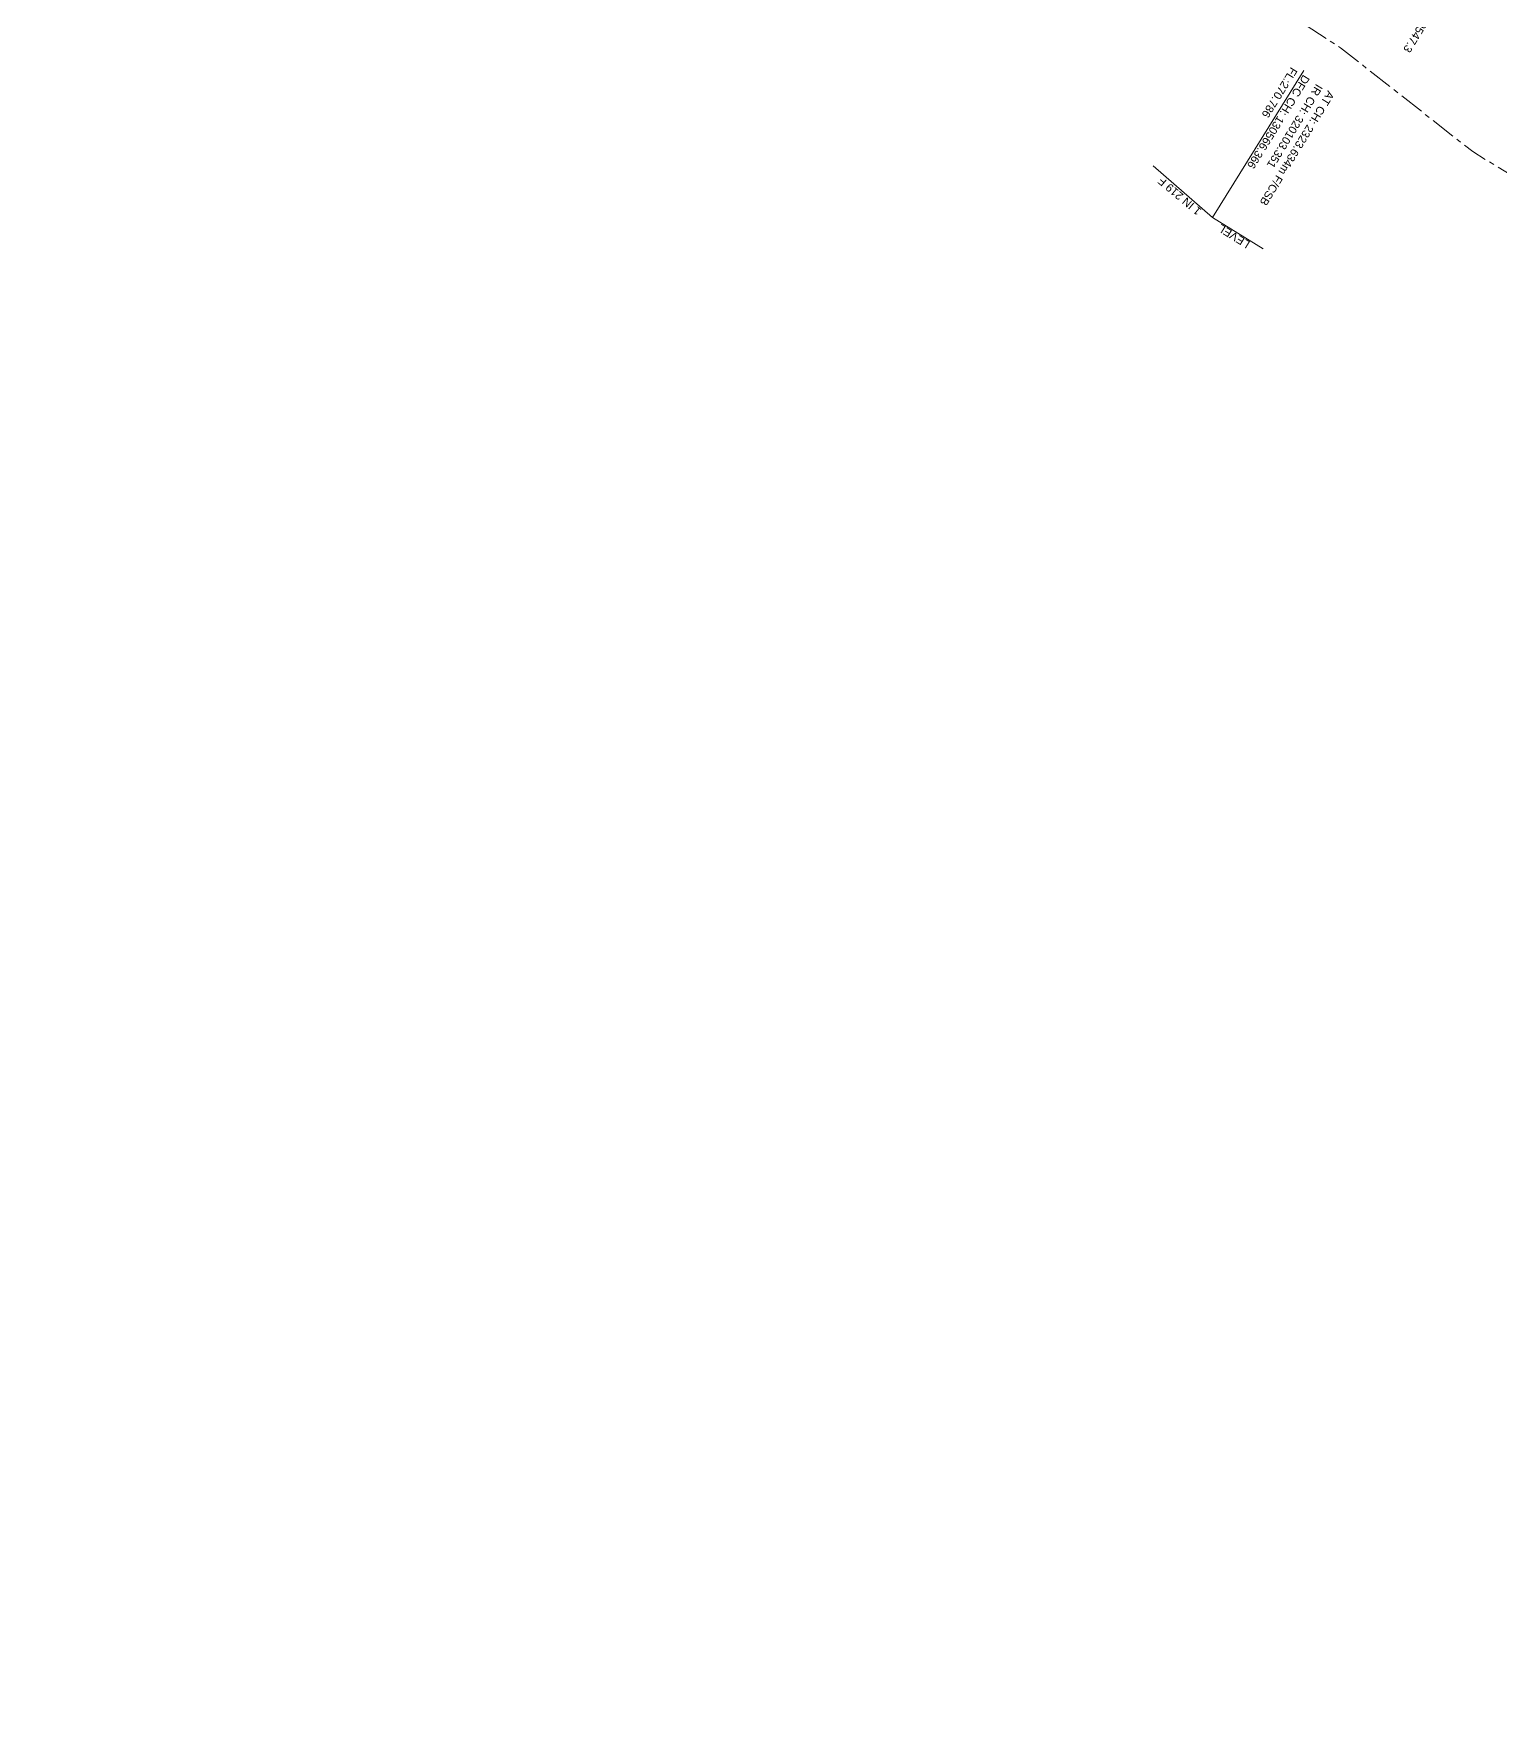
# Model space of a CAD drawing. Header units: metres. Extents: x 622835 to 629437, y 3390046 to 3394575.
# Drawn here: x 627965 to 628331.5, y 3390792.7 to 3391215.2 of the extents above; entities that cross this region are included whole.
import ezdxf

# ---------------------------------------------------------------- set-up
doc = ezdxf.new("R2010")
doc.units = ezdxf.units.M
doc.header["$LTSCALE"] = 2
doc.header["$MEASUREMENT"] = 0
doc.linetypes.add('CENTER', pattern=[2, 1.25, -0.25, 0.25, -0.25])
for name, color, linetype, lineweight in [('PROPOSED GRADES IN PLAN', 10, 'Continuous', 0), ('Proposed TPTC Chainages', 10, 'Continuous', 0), ('RLY BOUNDARY', 32, 'CENTER', 0)]:
    doc.layers.add(name, color=color, linetype=linetype, lineweight=lineweight)
doc.styles.add('ARIAL', font='arial.ttf')
doc.styles.add('Style-Arial', font='arial.ttf')

msp = doc.modelspace()

# ---------------------------------------------------------------- linework, layer by layer
at = {"layer": 'PROPOSED GRADES IN PLAN', "linetype": 'Continuous', "lineweight": 0}
msp.add_line((628282.4158, 3391206.011), (628259.6217, 3391169.2401), dxfattribs=at)
at = {"layer": 'PROPOSED GRADES IN PLAN', "linetype": 'Continuous', "lineweight": 0, "flags": 128}
msp.add_lwpolyline([(628272.2503, 3391161.4118), (628259.6217, 3391169.2401), (628244.7943, 3391182.1994)], dxfattribs=at)
at = {"layer": 'RLY BOUNDARY', "lineweight": 20, "ltscale": 2.5, "flags": 128}
msp.add_lwpolyline([(628955.3903, 3390792.7231), (628931.5933, 3390806.5004), (628894.0251, 3390836.9955), (628805.3605, 3390890.9758), (628763.1272, 3390916.9343), (628721.4077, 3390942.8333), (628634.7683, 3390998.5313), (628587.091, 3391026.3426), (628541.4721, 3391053.7252), (628498.5869, 3391079.4164), (628461.1936, 3391101.0466), (628391.2271, 3391146.4682), (628362.6237, 3391162.4973), (628324.6397, 3391185.7049), (628291.5767, 3391211.6933), (628254.0781, 3391235.9403), (628157.3612, 3391308.2767), (628174.1002, 3391326.9143), (628137.357, 3391356.9761), (627964.1476, 3391459.1923), (627842.8937, 3391531.9115), (627628.8138, 3391662.2153), (627542.6631, 3391714.392)], dxfattribs=at)

# ---------------------------------------------------------------- texts
at = {"layer": 'PROPOSED GRADES IN PLAN', "lineweight": 0, "insert": (628281.6226, 3391205.5223), "char_height": 2, "attachment_point": 4, "rotation": 238.205404, "line_spacing_factor": 1.08, "style": 'Style-Arial'}
msp.add_mtext('DFC CH: 130566.366\\PFL:270.786', dxfattribs=at)
at = {"layer": 'PROPOSED GRADES IN PLAN', "color": 7, "lineweight": 0, "char_height": 2, "attachment_point": 4, "rotation": 238.592534, "line_spacing_factor": 1.08, "style": 'Style-Arial'}
for s, insert in [('AT CH: 2323.634m F/CSB', (628289.3002, 3391200.5899)), ('IR CH: 320103.351', (628286.4088, 3391202.2863))]:
    msp.add_mtext(s, dxfattribs=dict(at, insert=insert))
at = {"layer": 'PROPOSED GRADES IN PLAN', "lineweight": 13, "char_height": 2, "line_spacing_factor": 0.84, "style": 'Style-Arial'}
for s, insert, attachment_point, rotation in [('1 IN 219 F', (628257.0461, 3391171.1808), 7, 140.040074), ('LEVEL', (628261.7867, 3391167.702), 9, 148.205404)]:
    msp.add_mtext(s, dxfattribs=dict(at, insert=insert, attachment_point=attachment_point, rotation=rotation))
at = {"layer": 'Proposed TPTC Chainages', "insert": (628323.0026, 3391235.2561), "char_height": 2, "attachment_point": 4, "rotation": 238.59485, "line_spacing_factor": 0.6, "style": 'ARIAL'}
msp.add_mtext('CTP1 AT CH:130547.3', dxfattribs=at)

doc.saveas('drawing.dxf')
